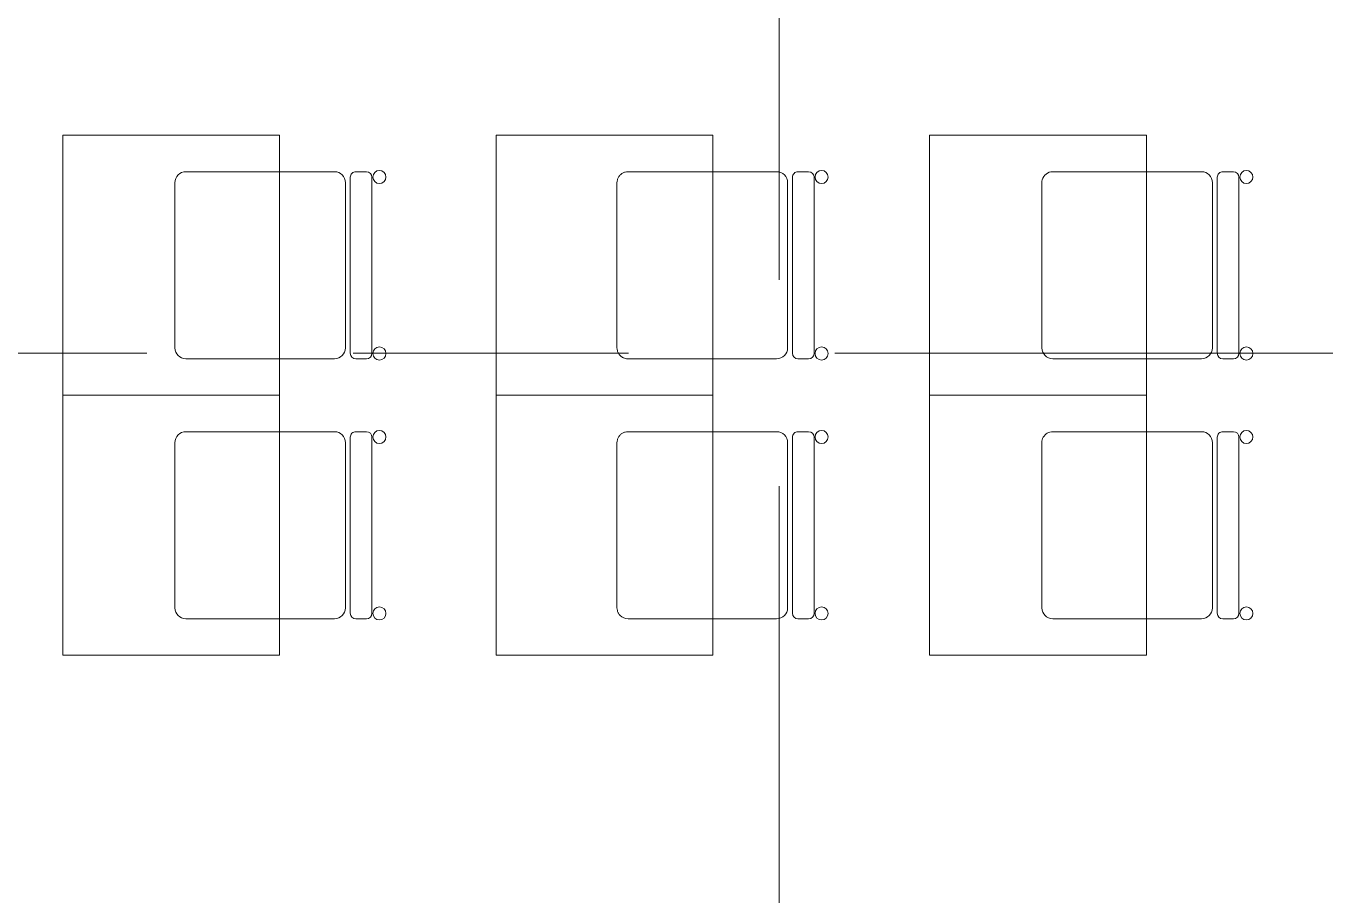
# Model space of a CAD drawing. Header units: millimetres. Extents: x 35092 to 251863, y -8553 to 29549.
# Drawn here: x 50422 to 53419, y 2349 to 4355 of the extents above; entities that cross this region are included whole.
import ezdxf

# ---------------------------------------------------------------- set-up
doc = ezdxf.new("R2010")
doc.units = ezdxf.units.MM
doc.linetypes.add('Осевая', pattern=[3175, 635, -476.25, 1587.5, -476.25])
doc.layers.add('I-FURN-1', color=9, linetype='Continuous', lineweight=9, true_color=0x808080)
doc.layers.add('Оси-2', color=7, linetype='Осевая', lineweight=9)

# ---------------------------------------------------------------- blocks, each defined once
blk = doc.blocks.new('Стол базовый прямоугольный - 1_7а-25476368-План расстановки мебели и оборудования 2 этажа в осях 12-23')
at = {"layer": 'I-FURN-1'}
for p, q in [((250, 300), (-250, 300)), ((-250, 300), (-250, -300)), ((250, -300), (250, 300)), ((-250, -300), (250, -300))]:
    blk.add_line(p, q, dxfattribs=at)
blk = doc.blocks.new('Стул Breuer - 1_9а-25403171-План расстановки мебели и оборудования 2 этажа в осях 12-23')
at = {"layer": 'I-FURN-1'}
for p, q in [((190.5, 241.3), (-190.5, 241.3)), ((-215.9, 215.9), (-215.9, 0)), ((215.9, 0), (215.9, 215.9)), ((-215.9, 0), (-215.9, -127)), ((215.9, -127), (215.9, 0)), ((-215.9, -176.2), (-215.9, -200.8)), ((203.2, -163.5), (-203.2, -163.5)), ((-190.5, -152.4), (190.5, -152.4)), ((215.9, -200.8), (215.9, -176.2)), ((-203.2, -213.5), (203.2, -213.5))]:
    blk.add_line(p, q, dxfattribs=at)
for centre, radius, start, end in [((-190.5, 215.9), 25.4, 90, 180), ((190.5, 215.9), 25.4, 0, 90), ((-190.5, -127), 25.4, 180, 270), ((190.5, -127), 25.4, 270, 360), ((-203.2, -176.2), 12.7, 90, 180), ((203.2, -176.2), 12.7, 360, 90), ((-203.2, -200.8), 12.7, 180, 270), ((203.2, -200.8), 12.7, 270, 360), ((-203.5, -230.6), 15.1, 360, 180), ((-203.5, -230.6), 15.1, 180, 360), ((203.7, -230.6), 15.1, 360, 180), ((203.7, -230.6), 15.1, 180, 360)]:
    blk.add_arc(centre, radius, start, end, dxfattribs=at)
blk = doc.blocks.new('Стул Breuer - 1_9а-V74-План расстановки мебели и оборудования 2 этажа в осях 12-23')
at = {"layer": 'I-FURN-1'}
for p, q in [((190.5, 241.3), (-190.5, 241.3)), ((-215.9, 215.9), (-215.9, 20)), ((215.9, 20), (215.9, 215.9)), ((-215.9, 20), (-215.9, -127)), ((215.9, -127), (215.9, 20)), ((-215.9, -176.2), (-215.9, -200.8)), ((203.2, -163.5), (-203.2, -163.5)), ((-190.5, -152.4), (190.5, -152.4)), ((215.9, -200.8), (215.9, -176.2)), ((-203.2, -213.5), (203.2, -213.5))]:
    blk.add_line(p, q, dxfattribs=at)
for centre, radius, start, end in [((-190.5, 215.9), 25.4, 105, 120), ((-190.5, 215.9), 25.4, 90, 105), ((190.5, 215.9), 25.4, 75, 90), ((190.5, 215.9), 25.4, 60, 75), ((-190.5, 215.9), 25.4, 165, 180), ((-190.5, 215.9), 25.4, 150, 165), ((-190.5, 215.9), 25.4, 135, 150), ((-190.5, 215.9), 25.4, 120, 135), ((190.5, 215.9), 25.4, 45, 60), ((190.5, 215.9), 25.4, 30, 45), ((190.5, 215.9), 25.4, 15, 30), ((190.5, 215.9), 25.4, 0, 15), ((-190.5, -127), 25.4, 180, 270), ((190.5, -127), 25.4, 270, 360), ((-203.2, -176.2), 12.7, 90, 180), ((203.2, -176.2), 12.7, 360, 90), ((-203.2, -200.8), 12.7, 180, 270), ((203.2, -200.8), 12.7, 270, 360), ((-203.5, -230.6), 15.1, 360, 180), ((-203.5, -230.6), 15.1, 180, 360), ((203.7, -230.6), 15.1, 360, 180), ((203.7, -230.6), 15.1, 180, 360)]:
    blk.add_arc(centre, radius, start, end, dxfattribs=at)
blk = doc.blocks.new('Стул Breuer - 1_9а-V75-План расстановки мебели и оборудования 2 этажа в осях 12-23')
at = {"layer": 'I-FURN-1'}
for p, q in [((190.5, 241.3), (-190.5, 241.3)), ((-215.9, 215.9), (-215.9, 20)), ((215.9, 20), (215.9, 215.9)), ((-215.9, 20), (-215.9, -127)), ((215.9, -127), (215.9, 20)), ((-215.9, -176.2), (-215.9, -200.8)), ((203.2, -163.5), (-203.2, -163.5)), ((-190.5, -152.4), (190.5, -152.4)), ((215.9, -200.8), (215.9, -176.2)), ((-203.2, -213.5), (203.2, -213.5))]:
    blk.add_line(p, q, dxfattribs=at)
for centre, radius, start, end in [((-190.5, 215.9), 25.4, 105, 120), ((-190.5, 215.9), 25.4, 90, 105), ((190.5, 215.9), 25.4, 75, 90), ((190.5, 215.9), 25.4, 60, 75), ((-190.5, 215.9), 25.4, 135, 180), ((-190.5, 215.9), 25.4, 120, 135), ((190.5, 215.9), 25.4, 45, 60), ((190.5, 215.9), 25.4, 30, 45), ((190.5, 215.9), 25.4, 15, 30), ((190.5, 215.9), 25.4, 0, 15), ((-190.5, -127), 25.4, 180, 270), ((190.5, -127), 25.4, 270, 360), ((-203.2, -176.2), 12.7, 90, 180), ((203.2, -176.2), 12.7, 360, 90), ((-203.2, -200.8), 12.7, 180, 270), ((203.2, -200.8), 12.7, 270, 360), ((-203.5, -230.6), 15.1, 360, 180), ((-203.5, -230.6), 15.1, 180, 360), ((203.7, -230.6), 15.1, 360, 180), ((203.7, -230.6), 15.1, 180, 360)]:
    blk.add_arc(centre, radius, start, end, dxfattribs=at)
blk = doc.blocks.new('Стул Breuer - 1_9а-V76-План расстановки мебели и оборудования 2 этажа в осях 12-23')
at = {"layer": 'I-FURN-1'}
for p, q in [((190.5, 241.3), (-190.5, 241.3)), ((-215.9, 215.9), (-215.9, 0)), ((215.9, 0), (215.9, 215.9)), ((-215.9, 0), (-215.9, -127)), ((215.9, -127), (215.9, 0)), ((-215.9, -176.2), (-215.9, -200.8)), ((203.2, -163.5), (-203.2, -163.5)), ((-190.5, -152.4), (190.5, -152.4)), ((215.9, -200.8), (215.9, -176.2)), ((-203.2, -213.5), (203.2, -213.5))]:
    blk.add_line(p, q, dxfattribs=at)
for centre, radius, start, end in [((-190.5, 215.9), 25.4, 90, 180), ((190.5, 215.9), 25.4, 75, 90), ((190.5, 215.9), 25.4, 0, 75), ((-190.5, -127), 25.4, 180, 270), ((190.5, -127), 25.4, 270, 360), ((-203.2, -176.2), 12.7, 90, 180), ((203.2, -176.2), 12.7, 360, 90), ((-203.2, -200.8), 12.7, 180, 270), ((203.2, -200.8), 12.7, 270, 360), ((-203.5, -230.6), 15.1, 360, 180), ((-203.5, -230.6), 15.1, 180, 360), ((203.7, -230.6), 15.1, 360, 180), ((203.7, -230.6), 15.1, 180, 360)]:
    blk.add_arc(centre, radius, start, end, dxfattribs=at)
blk = doc.blocks.new('Стул Breuer - 1_9а-V77-План расстановки мебели и оборудования 2 этажа в осях 12-23')
at = {"layer": 'I-FURN-1'}
for p, q in [((190.5, 241.3), (-190.5, 241.3)), ((-215.9, 215.9), (-215.9, 0)), ((215.9, 0), (215.9, 215.9)), ((-215.9, 0), (-215.9, -127)), ((215.9, -127), (215.9, 0)), ((-215.9, -176.2), (-215.9, -200.8)), ((203.2, -163.5), (-203.2, -163.5)), ((-190.5, -152.4), (190.5, -152.4)), ((215.9, -200.8), (215.9, -176.2)), ((-203.2, -213.5), (203.2, -213.5))]:
    blk.add_line(p, q, dxfattribs=at)
for centre, radius, start, end in [((-190.5, 215.9), 25.4, 90, 180), ((190.5, 215.9), 25.4, 30, 90), ((190.5, 215.9), 25.4, 0, 30), ((-190.5, -127), 25.4, 180, 270), ((190.5, -127), 25.4, 270, 360), ((-203.2, -176.2), 12.7, 90, 180), ((203.2, -176.2), 12.7, 360, 90), ((-203.2, -200.8), 12.7, 180, 270), ((203.2, -200.8), 12.7, 270, 360), ((-203.5, -230.6), 15.1, 360, 180), ((-203.5, -230.6), 15.1, 180, 360), ((203.7, -230.6), 15.1, 360, 180), ((203.7, -230.6), 15.1, 180, 360)]:
    blk.add_arc(centre, radius, start, end, dxfattribs=at)

msp = doc.modelspace()

# ---------------------------------------------------------------- linework, layer by layer
at = {"layer": 'Оси-2'}
for p, q in [((52160, 593.7), (52160, 24898.1)), ((38477.2, 3600), (82200, 3600))]:
    msp.add_line(p, q, dxfattribs=at)

# ---------------------------------------------------------------- block references
at = {"layer": 'I-FURN-1'}
for p in [(50756.9, 3802.5), (51756.9, 3802.5), (52756.9, 3802.5), (50756.9, 3202.5), (51756.9, 3202.5), (52756.9, 3202.5)]:
    msp.add_blockref('Стол базовый прямоугольный - 1_7а-25476368-План расстановки мебели и оборудования 2 этажа в осях 12-23', p, dxfattribs=at)
at = {"layer": 'I-FURN-1', "rotation": 89.99999999999959}
for name, p in [('Стул Breuer - 1_9а-25403171-План расстановки мебели и оборудования 2 этажа в осях 12-23', (51006.9, 3802.5)), ('Стул Breuer - 1_9а-V74-План расстановки мебели и оборудования 2 этажа в осях 12-23', (52026.9, 3802.5)), ('Стул Breuer - 1_9а-V76-План расстановки мебели и оборудования 2 этажа в осях 12-23', (53006.9, 3802.5)), ('Стул Breuer - 1_9а-25403171-План расстановки мебели и оборудования 2 этажа в осях 12-23', (51006.9, 3202.5)), ('Стул Breuer - 1_9а-V75-План расстановки мебели и оборудования 2 этажа в осях 12-23', (52026.9, 3202.5)), ('Стул Breuer - 1_9а-V77-План расстановки мебели и оборудования 2 этажа в осях 12-23', (53006.9, 3202.5))]:
    msp.add_blockref(name, p, dxfattribs=at)

doc.saveas('drawing.dxf')
